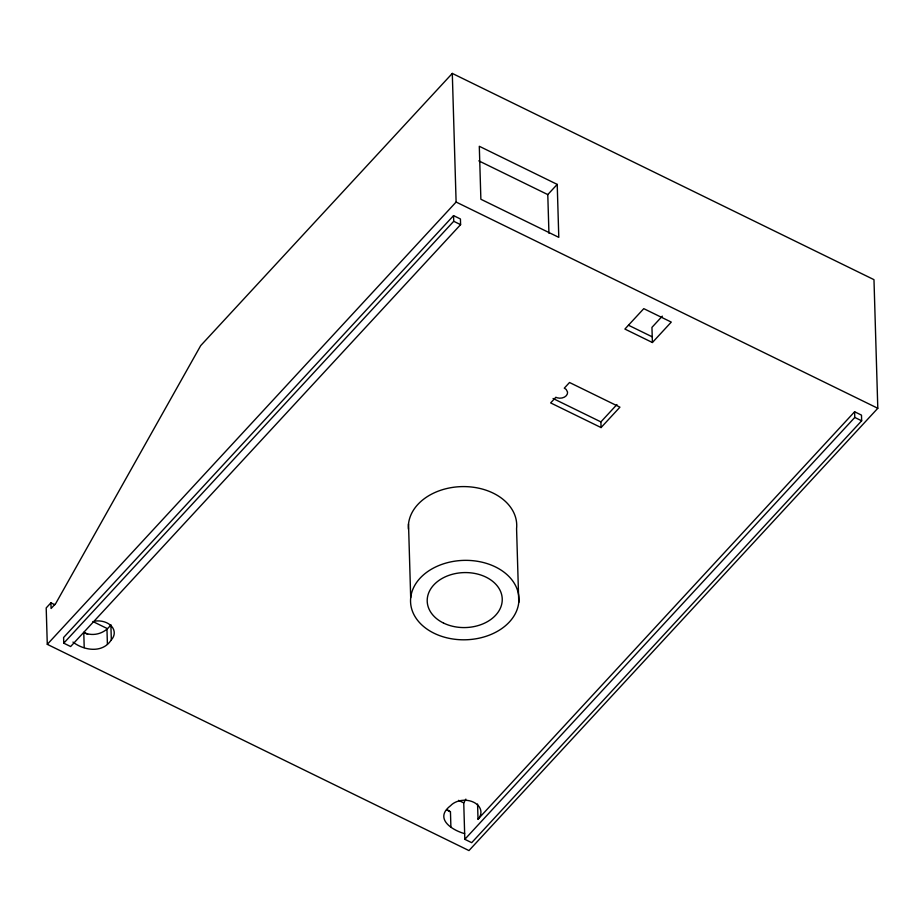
<?xml version="1.0" encoding="UTF-8"?>
<svg xmlns="http://www.w3.org/2000/svg" width="924" height="924" viewBox="0 0 924 924"><rect width="100%" height="100%" fill="white"/><g stroke="black" fill="none" stroke-linecap="round" stroke-linejoin="round"><path stroke-width="1.39" d="M464.657 833.644C451.362 829.948 434.072 818.294 450.519 805.74A16.678 12.22 -1.7 0 1 473.7 802.251A16.678 12.22 -1.7 0 1 478.02 819.184L854.619 411.757L861.491 415.13L861.653 420.801L471.702 842.676L464.818 839.315L463.744 802.91L465.858 799.133M50.912 602.829L46.2 607.934L47.286 644.34L468.965 850.577L877.8 408.281L873.977 279.66L452.298 73.423L200.704 345.611L55.798 603.395L51.086 608.5L50.912 602.829L54.793 604.723M47.286 644.34L456.109 202.044L452.298 73.423M453.557 215.615L63.594 637.502L63.756 643.173L70.64 646.534L460.591 224.659L460.429 218.976L453.557 215.615L453.719 221.286L63.756 643.173M84.211 647.585L83.772 632.455C93.255 637.029 105.105 633.437 110.88 624.716L111.33 639.847C102.737 653.487 84.176 650.681 72.961 642.088M548.937 233.241L547.782 194.594L557.218 184.396L479.302 146.281L480.873 199.249L558.789 237.352L557.218 184.396M662.335 316.147L651.951 327.373L652.402 342.515L624.901 329.059L643.774 308.651L671.274 322.095L652.402 342.515M601.062 427.569L619.935 407.161L569.519 382.501L564.298 388.149L566.181 389.42L567.544 392.065A7.508 5.498 -1.7 0 1 556.987 397.759L555.867 397.262L550.646 402.91L601.062 427.569L600.9 421.898L616.932 404.55M464.818 839.315L854.781 417.44L854.619 411.757M478.805 160.857L547.782 194.594M456.109 202.044L877.8 408.281M453.719 221.286L460.591 224.659M854.781 417.44L861.653 420.801M628.482 325.225L652.229 336.833M553.06 398.498L600.9 421.898M92.897 621.54L107.161 628.516M458.558 800.369L463.744 802.91M83.772 632.455L87.653 634.349M446.569 809.886L450.45 811.792L450.9 826.922M447.216 809.701L450.45 811.792M518.768 602.425A54.204 39.709 -1.7 0 0 441.36 564.564A54.204 39.709 -1.7 0 0 434.072 633.252A54.204 39.709 -1.7 0 0 518.768 602.425L516.574 528.655A54.204 39.709 -1.7 0 0 463.201 486.59A54.204 39.709 -1.7 0 0 408.42 529.163M477.569 804.053L478.02 819.184M408.512 523.966L410.695 597.736M106.953 628.967L107.403 644.109M94.525 621.147A16.678 12.22 -1.7 0 1 111.561 626.264A16.678 12.22 -1.7 0 1 111.33 639.847M443.497 623.042A37.526 27.489 -1.7 0 0 502.136 601.697A37.526 27.489 -1.7 0 0 448.544 575.49A37.526 27.489 -1.7 0 0 443.497 623.042"/></g></svg>
